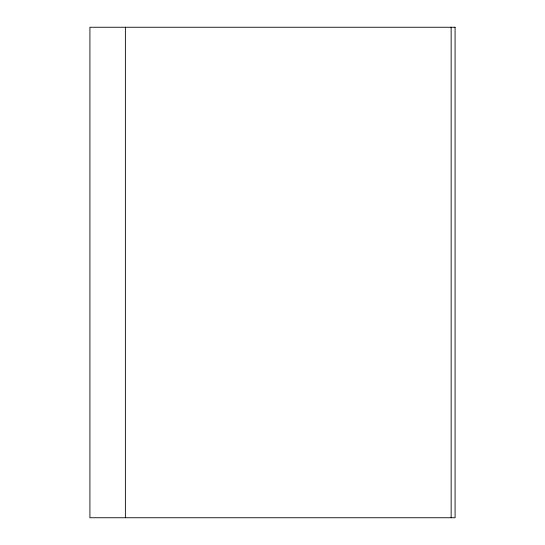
<?xml version="1.0" encoding="UTF-8"?>
<svg xmlns="http://www.w3.org/2000/svg" width="545" height="545" viewBox="0 0 545 545"><rect width="100%" height="100%" fill="white"/><g stroke="black" fill="none" stroke-linecap="round" stroke-linejoin="round"><path stroke-width="0.82" d="M451.144 27.25L451.144 517.75M125.377 27.25L125.377 517.75M455.082 27.25L89.918 27.25L89.918 517.75L455.082 517.75L455.082 27.25"/></g></svg>
